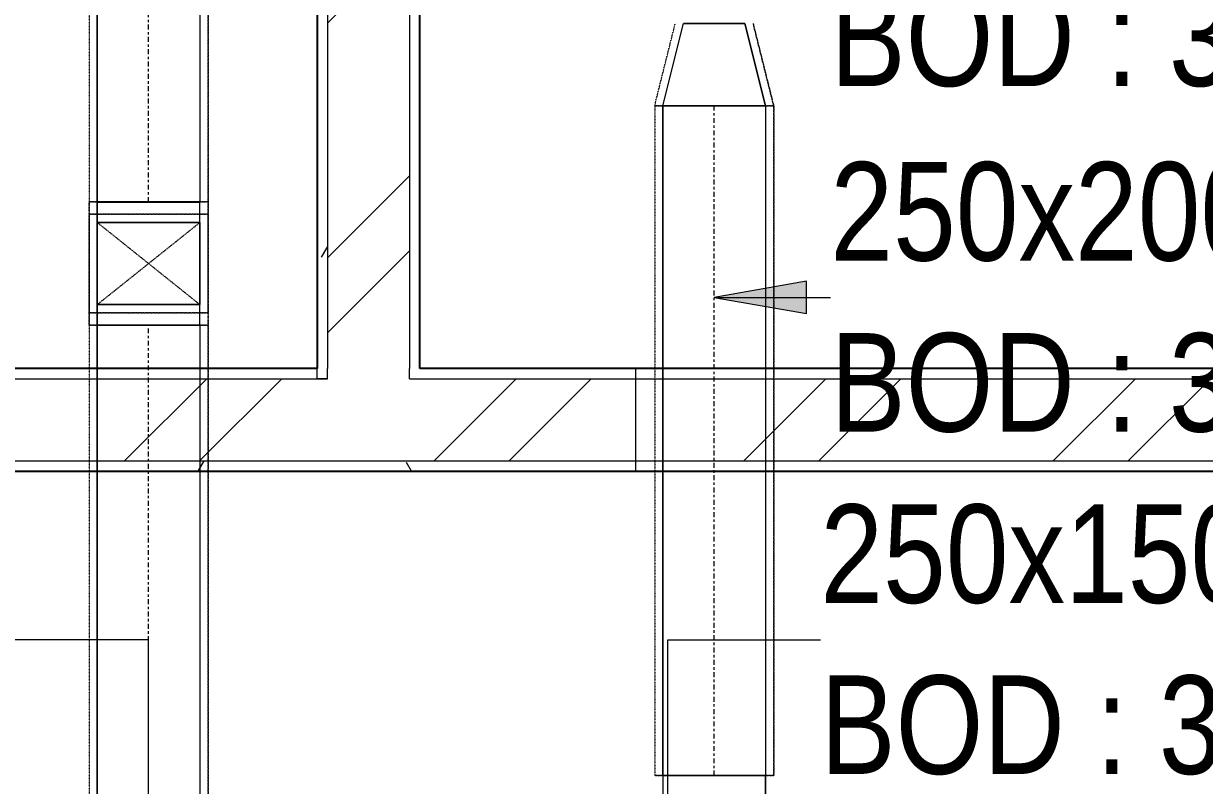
# Model space of a CAD drawing. Header units: inches. Extents: x -83664 to 20107, y -47222 to 19398.
# Drawn here: x 2137 to 5014, y -24055 to -22199 of the extents above; entities that cross this region are included whole.
import ezdxf

# ---------------------------------------------------------------- set-up
doc = ezdxf.new("R2010")
doc.units = ezdxf.units.IN
doc.header["$MEASUREMENT"] = 0
for name, pattern in [('Center', [29.999999, 12, -6, 6, -6]), ('Hidden 0_50', [1.0584, 0.5292, -0.5292]), ('Hidden 1_5', [2.2, 1.5, -0.7])]:
    doc.linetypes.add(name, pattern=pattern)
for name, color, linetype, lineweight in [('A-WALL', 7, 'Continuous', 9), ('A-WALL-PATT', 7, 'Continuous', 25), ('M-HVAC-DUCT-ANNO', 7, 'Continuous', 9), ('M-HVAC-DUCT-CNTR', 7, 'Center', 9), ('M-HVAC-DUCT-IDEN', 7, 'Continuous', 18)]:
    doc.layers.add(name, color=color, linetype=linetype, lineweight=lineweight)
doc.layers.add('M-HVAC-DUCT', color=7, linetype='Continuous', lineweight=9, true_color=0xffe97f)
doc.styles.add('Arial Narrow_21', font='ARIALN.TTF', dxfattribs={"height": 240})
pattern_1 = [(0, (0, 0), (1219.2, 304.8), [50.292, -864.108, 50.292, -864.108, -4876.8]), (0, (0, 0), (1219.2, 304.8), [-1828.8, 50.292, -1778.508, 50.292, -864.108, -2133.6]), (0, (0, 0), (1219.2, 304.8), [-4572, 50.292, -559.308, 50.292, -1473.708]), (120, (457.2, 152.4), (-873.56454, 903.45817), [50.292, -864.108, 50.292, -864.108, -4876.8]), (120, (457.2, 152.4), (-873.56454, 903.45817), [-1828.8, 50.292, -1778.508, 50.292, -864.108, -2133.6]), (120, (457.2, 152.4), (-873.56454, 903.45817), [-4572, 50.292, -559.308, 50.292, -1473.708]), (240, (609.6, 762), (-345.63546, -1208.25817), [50.292, -864.108, 50.292, -864.108, -4876.8]), (240, (609.6, 762), (-345.63546, -1208.25817), [-1828.8, 50.292, -1778.508, 50.292, -864.108, -2133.6]), (240, (609.6, 762), (-345.63546, -1208.25817), [-4572, 50.292, -559.308, 50.292, -1473.708])]
pattern_2 = [(45, (0, 0), (-377.1708, 377.1708), []), (45, (0, 571.5), (-377.1708, 377.1708), [])]

# ---------------------------------------------------------------- blocks, each defined once
blk = doc.blocks.new('M_Rectangular Transition - Length - Standard-8295898-FIRST FLOOR AC CONDITIONING LAYOUT - PART A')
at = {"layer": 'M-HVAC-DUCT', "color": 6, "true_color": 0xff00ff}
for p, q in [((0, 125), (0, -125)), ((0, 125), (200, 75)), ((0, 125), (200, 75)), ((0, -125), (0, 125)), ((200, -75), (200, 75)), ((200, 75), (200, -75)), ((0, -125), (200, -75)), ((200, -75), (0, -125))]:
    blk.add_line(p, q, dxfattribs=at)
blk = doc.blocks.new('M_Rectangular Elbow - Radius - 0_75 W-7279018-FIRST FLOOR AC CONDITIONING LAYOUT - PART A')
at = {"layer": 'M-HVAC-DUCT', "color": 6, "true_color": 0xff00ff}
for p, q in [((135085, 61558.1), (135085, 61308.1)), ((135085, 61308.1), (135085, 61558.1)), ((135085, 61558.1), (135285, 61558.1)), ((135335, 61558.1), (135085, 61558.1)), ((135285, 61558.1), (135285, 61308.1)), ((135335, 61558.1), (135285, 61558.1)), ((135335, 61308.1), (135335, 61558.1)), ((135335, 61558.1), (135335, 61308.1)), ((135285, 61308.1), (135085, 61308.1)), ((135335, 61308.1), (135085, 61308.1)), ((135285, 61308.1), (135335, 61308.1))]:
    blk.add_line(p, q, dxfattribs=at)
blk = doc.blocks.new('M_Rectangular Elbow - Radius - 0_75 W-V247-FIRST FLOOR AC CONDITIONING LAYOUT - PART A')
at = {"layer": 'M-HVAC-DUCT', "color": 30, "true_color": 0xff7f00}
for p, q in [((154023.2, 74228.2), (153773.2, 74228.2)), ((153773.2, 74228.2), (153773.2, 74028.2)), ((153773.2, 74228.2), (153773.2, 73978.2)), ((154023.2, 74028.2), (154023.2, 74228.2)), ((154023.2, 74228.2), (154023.2, 73978.2)), ((154023.2, 74028.2), (153773.2, 74028.2)), ((153773.2, 74028.2), (154023.2, 74028.2)), ((153773.2, 74028.2), (153773.2, 73978.2)), ((154023.2, 73978.2), (154023.2, 74028.2)), ((154023.2, 73978.2), (153773.2, 73978.2)), ((153773.2, 73978.2), (154023.2, 73978.2))]:
    blk.add_line(p, q, dxfattribs=at)
blk = doc.blocks.new('M_Rectangular Elbow - Radius - 0_75 W-V249-FIRST FLOOR AC CONDITIONING LAYOUT - PART A')
at = {"layer": 'M-HVAC-DUCT', "color": 30, "true_color": 0xff7f00}
for p, q in [((154023.2, 75688.2), (153773.2, 75688.2)), ((153773.2, 75488.2), (153773.2, 75688.2)), ((153773.2, 75688.2), (154023.2, 75688.2)), ((153773.2, 75438.2), (153773.2, 75688.2)), ((154023.2, 75688.2), (154023.2, 75488.2)), ((154023.2, 75438.2), (154023.2, 75688.2)), ((154023.2, 75488.2), (153773.2, 75488.2)), ((153773.2, 75488.2), (153773.2, 75438.2)), ((154023.2, 75438.2), (154023.2, 75488.2)), ((153773.2, 75438.2), (154023.2, 75438.2)), ((154023.2, 75438.2), (153773.2, 75438.2))]:
    blk.add_line(p, q, dxfattribs=at)
blk = doc.blocks.new('TEMW-SMBZ-HO-BM-HVAC-00002_rvt-1-FIRST FLOOR AC CONDITIONING LAYOUT - PART A')
at = {"layer": 'M-HVAC-DUCT', "color": 30, "linetype": 'Hidden 0_50', "true_color": 0xff7f00}
for p, q in [((153753.2, 78801), (153753.2, 75738.2)), ((153753.2, 78801), (153753.2, 75738.2)), ((154043.2, 75738.2), (154043.2, 78801)), ((154043.2, 78801), (154043.2, 75738.2)), ((154043.2, 75738.2), (153753.2, 75738.2)), ((153753.2, 75738.2), (154043.2, 75738.2)), ((153753.2, 75708.2), (153753.2, 75738.2)), ((153753.2, 75738.2), (153753.2, 75468.2)), ((154043.2, 75738.2), (153753.2, 75738.2)), ((154043.2, 75738.2), (153753.2, 75738.2)), ((154043.2, 75468.2), (154043.2, 75738.2)), ((154043.2, 75738.2), (154043.2, 75708.2)), ((153753.2, 75708.2), (154043.2, 75708.2)), ((153753.2, 75468.2), (153753.2, 75708.2)), ((153753.2, 75708.2), (154043.2, 75708.2)), ((153753.2, 75468.2), (153753.2, 75708.2)), ((153753.2, 75708.2), (154043.2, 75708.2)), ((154043.2, 75708.2), (153753.2, 75708.2)), ((153753.2, 75708.2), (153753.2, 75468.2)), ((154043.2, 75708.2), (153753.2, 75708.2)), ((153753.2, 75708.2), (153753.2, 75438.2)), ((153753.2, 75708.2), (153753.2, 75468.2)), ((154043.2, 75708.2), (153753.2, 75708.2)), ((154043.2, 75708.2), (154043.2, 75468.2)), ((154043.2, 75708.2), (154043.2, 75468.2)), ((154043.2, 75468.2), (154043.2, 75708.2)), ((154043.2, 75468.2), (154043.2, 75708.2)), ((154043.2, 75438.2), (154043.2, 75708.2)), ((154043.2, 75468.2), (153753.2, 75468.2)), ((154043.2, 75468.2), (153753.2, 75468.2)), ((153753.2, 75468.2), (154043.2, 75468.2)), ((153753.2, 75438.2), (153753.2, 75468.2)), ((153753.2, 75468.2), (154043.2, 75468.2)), ((154043.2, 75468.2), (154043.2, 75438.2)), ((154043.2, 75438.2), (153753.2, 75438.2)), ((153753.2, 75438.2), (154043.2, 75438.2)), ((153753.2, 75438.2), (153753.2, 74278.2)), ((153753.2, 75438.2), (153753.2, 74278.2)), ((154043.2, 75438.2), (153753.2, 75438.2)), ((154043.2, 75438.2), (153753.2, 75438.2)), ((154043.2, 74278.2), (154043.2, 75438.2)), ((154043.2, 75438.2), (154043.2, 74278.2))]:
    blk.add_line(p, q, dxfattribs=at)
at = {"layer": 'M-HVAC-DUCT', "color": 30, "true_color": 0xff7f00}
for p, q in [((153773.2, 75738.2), (153773.2, 78801)), ((153773.2, 78801), (153773.2, 75738.2)), ((154023.2, 78801), (154023.2, 75738.2)), ((154023.2, 78801), (154023.2, 75738.2)), ((153773.2, 75738.2), (154023.2, 75738.2)), ((154023.2, 75738.2), (153773.2, 75738.2)), ((153773.2, 75438.2), (154023.2, 75438.2)), ((154023.2, 75438.2), (153773.2, 75438.2)), ((153773.2, 74278.2), (153773.2, 75438.2)), ((153773.2, 75438.2), (153773.2, 74278.2)), ((154023.2, 75438.2), (154023.2, 74278.2)), ((154023.2, 75438.2), (154023.2, 74278.2))]:
    blk.add_line(p, q, dxfattribs=at)
at = {"layer": 'M-HVAC-DUCT', "color": 6, "linetype": 'Hidden 0_50', "true_color": 0xff00ff}
for p, q in [((155131.5, 75972.7), (155181.5, 76172.7)), ((155131.5, 75972.7), (155181.5, 76172.7)), ((155421.5, 75972.7), (155371.5, 76172.7)), ((155371.5, 76172.7), (155421.5, 75972.7)), ((155421.5, 75972.7), (155131.5, 75972.7)), ((155131.5, 75972.7), (155421.5, 75972.7)), ((155131.5, 75972.7), (155131.5, 74340.7)), ((155131.5, 75972.7), (155131.5, 74340.7)), ((155131.5, 75972.7), (155421.5, 75972.7)), ((155421.5, 75972.7), (155131.5, 75972.7)), ((155421.5, 74340.7), (155421.5, 75972.7)), ((155421.5, 75972.7), (155421.5, 74340.7)), ((155421.5, 74340.7), (155131.5, 74340.7)), ((155131.5, 74340.7), (155421.5, 74340.7))]:
    blk.add_line(p, q, dxfattribs=at)
at = {"layer": 'M-HVAC-DUCT', "color": 6, "true_color": 0xff00ff}
for p, q in [((155151.5, 75972.7), (155401.5, 75972.7)), ((155401.5, 75972.7), (155151.5, 75972.7)), ((155151.5, 74340.7), (155151.5, 75972.7)), ((155151.5, 75972.7), (155151.5, 74340.7)), ((155401.5, 75972.7), (155401.5, 74340.7)), ((155401.5, 75972.7), (155401.5, 74340.7)), ((155151.5, 74340.7), (155401.5, 74340.7)), ((155401.5, 74340.7), (155151.5, 74340.7))]:
    blk.add_line(p, q, dxfattribs=at)
at = {"layer": 'M-HVAC-DUCT-ANNO', "color": 30, "linetype": 'Hidden 1_5', "true_color": 0xff7f00}
for p, q in [((153773.2, 75688.2), (154023.2, 75688.2)), ((153773.2, 75488.2), (153773.2, 75688.2)), ((154023.2, 75488.2), (153773.2, 75688.2)), ((153773.2, 75488.2), (154023.2, 75688.2)), ((154023.2, 75688.2), (154023.2, 75488.2)), ((154023.2, 75488.2), (153773.2, 75488.2))]:
    blk.add_line(p, q, dxfattribs=at)
at = {"layer": 'M-HVAC-DUCT-CNTR', "color": 30, "true_color": 0xff7f00}
for p, q in [((153898.2, 75738.2), (153898.2, 78801)), ((153898.2, 74278.2), (153898.2, 75438.2))]:
    blk.add_line(p, q, dxfattribs=at)
at = {"layer": 'M-HVAC-DUCT-CNTR', "color": 6, "true_color": 0xff00ff}
blk.add_line((155276.5, 74340.7), (155276.5, 75972.7), dxfattribs=at)
at = {"layer": 'M-HVAC-DUCT', "color": 6, "linetype": 'Hidden 0_50', "lineweight": 9, "true_color": 0xff00ff}
for name, p, rotation in [('M_Rectangular Transition - Length - Standard-8295898-FIRST FLOOR AC CONDITIONING LAYOUT - PART A', (155276.5, 75972.7), 90), ('M_Rectangular Elbow - Radius - 0_75 W-V247-FIRST FLOOR AC CONDITIONING LAYOUT - PART A', (307796.5, 149716.3), 180), ('M_Rectangular Elbow - Radius - 0_75 W-7279018-FIRST FLOOR AC CONDITIONING LAYOUT - PART A', (216709.7, -60994.3), 90)]:
    blk.add_blockref(name, p, dxfattribs=dict(at, rotation=rotation))
blk.add_blockref('M_Rectangular Elbow - Radius - 0_75 W-V249-FIRST FLOOR AC CONDITIONING LAYOUT - PART A', (0, 0), dxfattribs=at)
blk = doc.blocks.new('TEMW-SMBZ-HO-BM-HVAC-00002_rvt-2-FIRST FLOOR AC CONDITIONING LAYOUT - PART A')
at = {"layer": 'M-HVAC-DUCT', "color": 30, "linetype": 'Hidden 0_50', "true_color": 0xff7f00}
for p, q in [((153753.2, 78801), (153753.2, 75738.2)), ((153753.2, 78801), (153753.2, 75738.2)), ((154043.2, 75738.2), (154043.2, 78801)), ((154043.2, 78801), (154043.2, 75738.2)), ((154043.2, 75738.2), (153753.2, 75738.2)), ((153753.2, 75738.2), (154043.2, 75738.2)), ((153753.2, 75708.2), (153753.2, 75738.2)), ((153753.2, 75738.2), (153753.2, 75468.2)), ((154043.2, 75738.2), (153753.2, 75738.2)), ((154043.2, 75738.2), (153753.2, 75738.2)), ((154043.2, 75468.2), (154043.2, 75738.2)), ((154043.2, 75738.2), (154043.2, 75708.2)), ((153753.2, 75708.2), (154043.2, 75708.2)), ((153753.2, 75468.2), (153753.2, 75708.2)), ((153753.2, 75708.2), (154043.2, 75708.2)), ((153753.2, 75468.2), (153753.2, 75708.2)), ((153753.2, 75708.2), (154043.2, 75708.2)), ((154043.2, 75708.2), (153753.2, 75708.2)), ((153753.2, 75708.2), (153753.2, 75468.2)), ((154043.2, 75708.2), (153753.2, 75708.2)), ((153753.2, 75708.2), (153753.2, 75438.2)), ((153753.2, 75708.2), (153753.2, 75468.2)), ((154043.2, 75708.2), (153753.2, 75708.2)), ((154043.2, 75708.2), (154043.2, 75468.2)), ((154043.2, 75708.2), (154043.2, 75468.2)), ((154043.2, 75468.2), (154043.2, 75708.2)), ((154043.2, 75468.2), (154043.2, 75708.2)), ((154043.2, 75438.2), (154043.2, 75708.2)), ((154043.2, 75468.2), (153753.2, 75468.2)), ((154043.2, 75468.2), (153753.2, 75468.2)), ((153753.2, 75468.2), (154043.2, 75468.2)), ((153753.2, 75438.2), (153753.2, 75468.2)), ((153753.2, 75468.2), (154043.2, 75468.2)), ((154043.2, 75468.2), (154043.2, 75438.2)), ((154043.2, 75438.2), (153753.2, 75438.2)), ((153753.2, 75438.2), (154043.2, 75438.2)), ((153753.2, 75438.2), (153753.2, 74278.2)), ((153753.2, 75438.2), (153753.2, 74278.2)), ((154043.2, 75438.2), (153753.2, 75438.2)), ((154043.2, 75438.2), (153753.2, 75438.2)), ((154043.2, 74278.2), (154043.2, 75438.2)), ((154043.2, 75438.2), (154043.2, 74278.2))]:
    blk.add_line(p, q, dxfattribs=at)
at = {"layer": 'M-HVAC-DUCT', "color": 30, "true_color": 0xff7f00}
for p, q in [((153773.2, 75738.2), (153773.2, 78801)), ((153773.2, 78801), (153773.2, 75738.2)), ((154023.2, 78801), (154023.2, 75738.2)), ((154023.2, 78801), (154023.2, 75738.2)), ((153773.2, 75738.2), (154023.2, 75738.2)), ((154023.2, 75738.2), (153773.2, 75738.2)), ((153773.2, 75438.2), (154023.2, 75438.2)), ((154023.2, 75438.2), (153773.2, 75438.2)), ((153773.2, 74278.2), (153773.2, 75438.2)), ((153773.2, 75438.2), (153773.2, 74278.2)), ((154023.2, 75438.2), (154023.2, 74278.2)), ((154023.2, 75438.2), (154023.2, 74278.2))]:
    blk.add_line(p, q, dxfattribs=at)
at = {"layer": 'M-HVAC-DUCT', "color": 6, "linetype": 'Hidden 0_50', "true_color": 0xff00ff}
for p, q in [((155131.5, 75972.7), (155181.5, 76172.7)), ((155131.5, 75972.7), (155181.5, 76172.7)), ((155421.5, 75972.7), (155371.5, 76172.7)), ((155371.5, 76172.7), (155421.5, 75972.7)), ((155421.5, 75972.7), (155131.5, 75972.7)), ((155131.5, 75972.7), (155421.5, 75972.7)), ((155131.5, 75972.7), (155131.5, 74340.7)), ((155131.5, 75972.7), (155131.5, 74340.7)), ((155131.5, 75972.7), (155421.5, 75972.7)), ((155421.5, 75972.7), (155131.5, 75972.7)), ((155421.5, 74340.7), (155421.5, 75972.7)), ((155421.5, 75972.7), (155421.5, 74340.7)), ((155421.5, 74340.7), (155131.5, 74340.7)), ((155131.5, 74340.7), (155421.5, 74340.7))]:
    blk.add_line(p, q, dxfattribs=at)
at = {"layer": 'M-HVAC-DUCT', "color": 6, "true_color": 0xff00ff}
for p, q in [((155151.5, 75972.7), (155401.5, 75972.7)), ((155401.5, 75972.7), (155151.5, 75972.7)), ((155151.5, 74340.7), (155151.5, 75972.7)), ((155151.5, 75972.7), (155151.5, 74340.7)), ((155401.5, 75972.7), (155401.5, 74340.7)), ((155401.5, 75972.7), (155401.5, 74340.7)), ((155151.5, 74340.7), (155401.5, 74340.7)), ((155401.5, 74340.7), (155151.5, 74340.7))]:
    blk.add_line(p, q, dxfattribs=at)
at = {"layer": 'M-HVAC-DUCT-ANNO', "color": 30, "linetype": 'Hidden 1_5', "true_color": 0xff7f00}
for p, q in [((153773.2, 75688.2), (154023.2, 75688.2)), ((153773.2, 75488.2), (153773.2, 75688.2)), ((154023.2, 75488.2), (153773.2, 75688.2)), ((153773.2, 75488.2), (154023.2, 75688.2)), ((154023.2, 75688.2), (154023.2, 75488.2)), ((154023.2, 75488.2), (153773.2, 75488.2))]:
    blk.add_line(p, q, dxfattribs=at)
at = {"layer": 'M-HVAC-DUCT-CNTR', "color": 30, "true_color": 0xff7f00}
for p, q in [((153898.2, 75738.2), (153898.2, 78801)), ((153898.2, 74278.2), (153898.2, 75438.2))]:
    blk.add_line(p, q, dxfattribs=at)
at = {"layer": 'M-HVAC-DUCT-CNTR', "color": 6, "true_color": 0xff00ff}
blk.add_line((155276.5, 74340.7), (155276.5, 75972.7), dxfattribs=at)
at = {"layer": 'M-HVAC-DUCT', "color": 6, "linetype": 'Hidden 0_50', "lineweight": 9, "true_color": 0xff00ff}
for name, p, rotation in [('M_Rectangular Transition - Length - Standard-8295898-FIRST FLOOR AC CONDITIONING LAYOUT - PART A', (155276.5, 75972.7), 90), ('M_Rectangular Elbow - Radius - 0_75 W-V247-FIRST FLOOR AC CONDITIONING LAYOUT - PART A', (307796.5, 149716.3), 180), ('M_Rectangular Elbow - Radius - 0_75 W-7279018-FIRST FLOOR AC CONDITIONING LAYOUT - PART A', (216709.7, -60994.3), 90)]:
    blk.add_blockref(name, p, dxfattribs=dict(at, rotation=rotation))
blk.add_blockref('M_Rectangular Elbow - Radius - 0_75 W-V249-FIRST FLOOR AC CONDITIONING LAYOUT - PART A', (0, 0), dxfattribs=at)
blk = doc.blocks.new('SMBZ_Hospital Arch Model_2026_01_29_rvt-1-FIRST FLOOR AC CONDITIONING LAYOUT - PART A')
at = {"layer": 'A-WALL-PATT', "lineweight": 9, "true_color": 0xbbbbbb}
h = blk.add_hatch(dxfattribs=at)
h.set_pattern_fill('FP_12', color=9, style=0, pattern_type=2)
h.set_pattern_definition(pattern_2)
h.paths.add_polyline_path([(154334.4, 75307.7), (154534.4, 75307.7), (154534.4, 79807.7), (154334.4, 79807.7), (154334.4, 75332.7)])
h = blk.add_hatch(dxfattribs=at)
h.set_pattern_fill('FP_13', color=9, style=0, pattern_type=2)
h.set_pattern_definition(pattern_1)
h.paths.add_polyline_path([(154309.4, 75307.7), (154334.4, 75307.7), (154334.4, 79782.7), (154309.4, 79782.7), (154309.4, 75332.7)])
h = blk.add_hatch(dxfattribs=at)
h.set_pattern_fill('FP_13', color=9, style=0, pattern_type=2)
h.set_pattern_definition(pattern_1)
h.paths.add_polyline_path([(154559.4, 75332.7), (154559.4, 79782.7), (154534.4, 79782.7), (154534.4, 75332.7)])
h = blk.add_hatch(dxfattribs=at)
h.set_pattern_fill('FP_13', color=9, style=0, pattern_type=2)
h.set_pattern_definition(pattern_1)
h.paths.add_polyline_path([(157434.4, 75307.7), (157434.4, 75332.7), (154534.4, 75332.7), (154534.4, 75307.7), (156648.8, 75307.7)])
h.paths.add_polyline_path([(139243.8, 75307.7), (142084.4, 75307.7), (142084.4, 75332.7), (138934.4, 75332.7), (138934.4, 75307.7)])
h.paths.add_polyline_path([(142309.4, 75307.7), (148309.4, 75307.7), (148309.4, 75332.7), (142309.4, 75332.7)])
h.paths.add_polyline_path([(137272.7, 75307.7), (138709.4, 75307.7), (138709.4, 75332.7), (137272.7, 75332.7)])
h.paths.add_polyline_path([(154309.4, 75307.7), (154309.4, 75332.7), (152484.4, 75332.7), (152484.4, 75307.7), (154275.4, 75307.7)])
h.paths.add_polyline_path([(148539.4, 75307.7), (151684.4, 75307.7), (151684.4, 75332.7), (148539.4, 75332.7)])
h.paths.add_polyline_path([(151901.9, 75307.7), (152334.4, 75307.7), (152334.4, 75332.7), (151884.4, 75332.7), (151884.4, 75307.7)])
h = blk.add_hatch(dxfattribs=at)
h.set_pattern_fill('FP_12', color=9, style=0, pattern_type=2)
h.set_pattern_definition(pattern_2)
h.paths.add_polyline_path([(137272.7, 75107.7), (157534.4, 75107.7), (157534.4, 75307.7), (137272.7, 75307.7), (137272.7, 75119.3)])
h = blk.add_hatch(dxfattribs=at)
h.set_pattern_fill('FP_13', color=9, style=0, pattern_type=2)
h.set_pattern_definition(pattern_1)
h.paths.add_polyline_path([(155066.5, 75082.7), (157534.4, 75082.7), (157534.4, 75107.7), (137272.7, 75107.7), (137272.7, 75082.7), (151901.9, 75082.7)])
at = {"layer": 'A-WALL', "color": 9, "lineweight": 25, "true_color": 0xbbbbbb}
for p, q in [((154309.4, 79782.7), (154309.4, 75332.7)), ((154559.4, 75332.7), (154559.4, 79782.7)), ((154309.4, 75332.7), (152509.4, 75332.7)), ((157409.4, 75332.7), (154559.4, 75332.7)), ((137272.7, 75082.7), (157534.4, 75082.7))]:
    blk.add_line(p, q, dxfattribs=at)
at = {"layer": 'A-WALL', "color": 9, "true_color": 0xbbbbbb}
for p, q in [((154309.4, 79782.7), (154309.4, 75332.7)), ((154334.4, 79782.7), (154334.4, 75332.7)), ((154534.4, 79782.7), (154534.4, 75332.7)), ((154559.4, 75332.7), (154559.4, 79782.7)), ((154309.4, 75332.7), (153509.4, 75332.7)), ((154309.4, 75307.7), (154309.4, 75332.7)), ((154334.4, 75307.7), (154334.4, 75332.7)), ((154534.4, 75307.7), (154534.4, 75332.7)), ((155084.4, 75332.7), (154559.4, 75332.7)), ((156884.4, 75332.7), (155084.4, 75332.7)), ((155084.4, 75332.7), (155084.4, 75082.7)), ((155084.4, 75332.7), (155084.4, 75082.7)), ((152484.4, 75307.7), (154309.4, 75307.7)), ((154309.4, 75307.7), (154334.4, 75307.7)), ((154334.4, 75307.7), (154309.4, 75307.7)), ((154534.4, 75307.7), (157434.4, 75307.7)), ((137272.7, 75107.7), (157534.4, 75107.7)), ((153509.4, 75082.7), (155084.4, 75082.7)), ((155084.4, 75082.7), (156884.4, 75082.7))]:
    blk.add_line(p, q, dxfattribs=at)

msp = doc.modelspace()

# ---------------------------------------------------------------- hatches: boundary and pattern name
at = {"layer": 'M-HVAC-DUCT-IDEN', "lineweight": 9}
msp.add_hatch(color=256, dxfattribs=at).paths.add_polyline_path([(3819.9, -22866.4), (4044.9, -22906.1), (4044.9, -22826.7)])

# ---------------------------------------------------------------- linework, layer by layer
for p, q in [((4044.9, -22826.7), (3819.9, -22866.4)), ((4044.9, -22906.1), (4044.9, -22826.7)), ((3819.9, -22866.4), (4044.9, -22906.1)), ((3819.9, -22866.4), (4102.9, -22866.4)), ((2441.6, -23700.4), (1667.7, -23700.4)), ((2441.6, -24892), (2441.6, -23700.4)), ((3706.9, -23700.4), (4078.5, -23700.4)), ((3706.9, -24541.9), (3706.9, -23700.4))]:
    msp.add_line(p, q, dxfattribs=at)

# ---------------------------------------------------------------- block references
at = {"lineweight": 5}
for name in ['SMBZ_Hospital Arch Model_2026_01_29_rvt-1-FIRST FLOOR AC CONDITIONING LAYOUT - PART A', 'TEMW-SMBZ-HO-BM-HVAC-00002_rvt-1-FIRST FLOOR AC CONDITIONING LAYOUT - PART A', 'TEMW-SMBZ-HO-BM-HVAC-00002_rvt-2-FIRST FLOOR AC CONDITIONING LAYOUT - PART A']:
    msp.add_blockref(name, (-151456.7, -98372.2), dxfattribs=at)

# ---------------------------------------------------------------- texts
at = {"layer": 'M-HVAC-DUCT-IDEN', "lineweight": 9, "char_height": 240, "attachment_point": 1, "style": 'Arial Narrow_21'}
for s, insert, width in [('BOD : 3880', (4102.9, -22111.6), 1803.797), ('250x200 RAD', (4102.9, -22536.8), 2152.531), ('BOD : 3830', (4102.9, -22953.5), 1803.797), ('250x150 SAD', (4078.5, -23370.8), 2128.48), ('BOD : 3480', (4078.5, -23787.5), 1803.797)]:
    msp.add_mtext(s, dxfattribs=dict(at, insert=insert, width=width))

doc.saveas('drawing.dxf')
